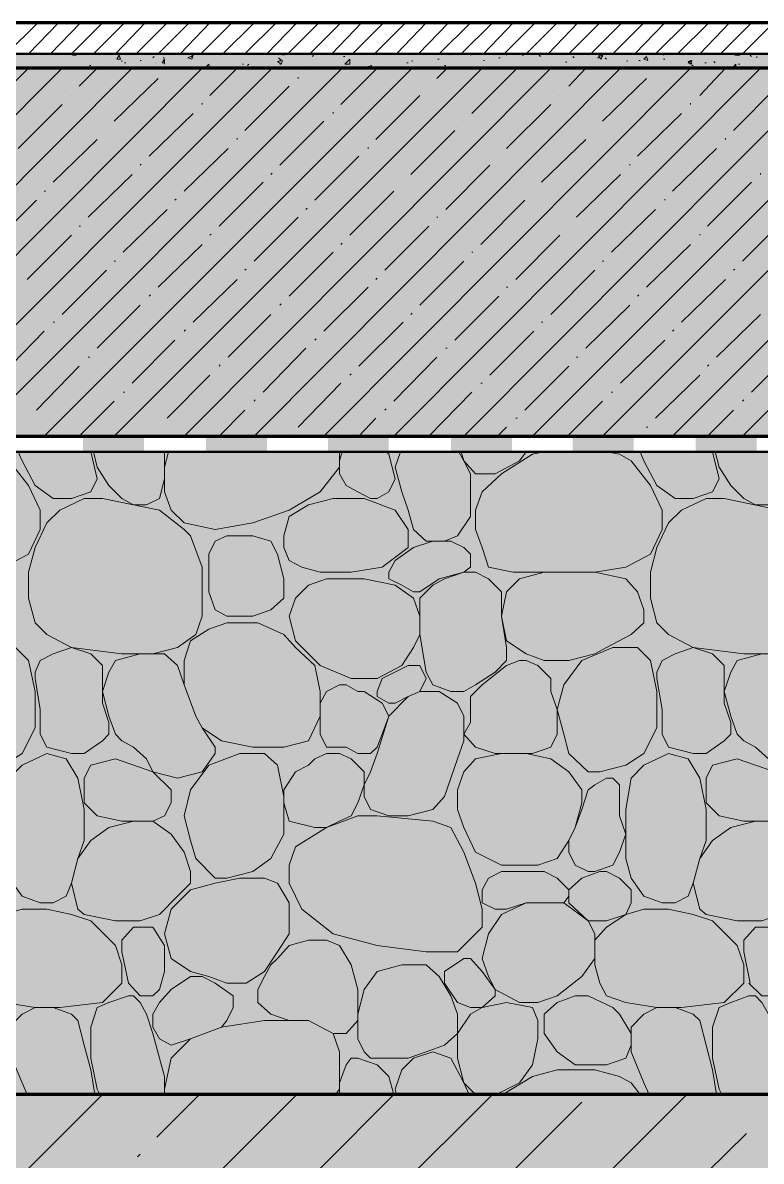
# Model space of a CAD drawing. Header units: millimetres. Extents: x -84737 to 172119, y -43083 to 59399.
# Drawn here: x -70624 to -68211, y -40088 to -36370 of the extents above; entities that cross this region are included whole.
import ezdxf

# ---------------------------------------------------------------- set-up
doc = ezdxf.new("R2010")
doc.units = ezdxf.units.MM
doc.layers.add('PDF _Геометрия', color=7, linetype='Continuous')
doc.layers.add('PDF _Сплошная заливка', color=7, linetype='Continuous', true_color=0xffffff)

msp = doc.modelspace()

# ---------------------------------------------------------------- hatches: boundary and pattern name
at = {"layer": 'PDF _Сплошная заливка', "transparency": 33554559}
for points in [[(-75527.4, -39370.7), (-75527.4, -36517.9), (-66634.7, -36517.9), (-66634.7, -36471.4), (-75578.1, -36471.4), (-75578.1, -39269.1), (-75705.1, -39269.1), (-75705.1, -39370.7)], [(-74325.3, -37720), (-66634.7, -37720), (-66634.7, -36517.9), (-75527.4, -36517.9), (-75527.4, -39870.1), (-74325.3, -39870.1)], [(-66634.7, -39870.1), (-66634.7, -38718.9), (-66770.2, -38651.1), (-66782.9, -38646.9), (-66486.6, -38498.8), (-66482.4, -38494.5), (-66626.3, -38422.6), (-66634.7, -38422.6), (-66634.7, -37770.8), (-74177.2, -37770.8), (-74177.2, -39870.1)], [(-72433.3, -41178), (-66634.7, -41178), (-66634.7, -39870.1), (-78350.5, -39870.1), (-78350.5, -39920.9), (-78342, -39920.9), (-78198.1, -39992.9), (-78485.9, -40136.8), (-78498.6, -40141), (-78354.7, -40212.9), (-78350.5, -40217.2), (-78350.5, -41178), (-72729.6, -41178), (-72729.6, -41186.4), (-72725.4, -41186.4), (-72725.4, -41194.9), (-72721.2, -41194.9), (-72721.2, -41203.4), (-72716.9, -41203.4), (-72716.9, -41211.8), (-72712.7, -41211.8), (-72712.7, -41220.3), (-72708.5, -41220.3), (-72708.5, -41228.8), (-72704.2, -41228.8), (-72704.2, -41237.2), (-72700, -41237.2), (-72700, -41245.7), (-72695.8, -41245.7), (-72695.8, -41254.2), (-72691.5, -41254.2), (-72691.5, -41262.6), (-72687.3, -41262.6), (-72687.3, -41271.1), (-72683.1, -41271.1), (-72683.1, -41279.6), (-72678.8, -41279.6), (-72678.8, -41288), (-72674.6, -41288), (-72674.6, -41296.5), (-72670.4, -41296.5), (-72670.4, -41305), (-72666.1, -41305), (-72666.1, -41313.4), (-72661.9, -41313.4), (-72661.9, -41321.9), (-72657.7, -41321.9), (-72653.4, -41326.1), (-72653.4, -41317.7), (-72509.5, -41029.8), (-72505.3, -41029.8), (-72501.1, -41034.1), (-72501.1, -41042.5), (-72496.8, -41042.5), (-72496.8, -41051), (-72492.6, -41051), (-72492.6, -41059.5), (-72488.4, -41059.5), (-72488.4, -41067.9), (-72484.1, -41067.9), (-72484.1, -41076.4), (-72479.9, -41076.4), (-72479.9, -41084.9), (-72475.7, -41084.9), (-72475.7, -41093.3), (-72471.4, -41093.3), (-72471.4, -41101.8), (-72467.2, -41101.8), (-72467.2, -41110.3), (-72463, -41110.3), (-72463, -41118.7), (-72458.7, -41118.7), (-72458.7, -41127.2), (-72454.5, -41127.2), (-72454.5, -41135.6), (-72450.3, -41135.6), (-72450.3, -41144.1), (-72446, -41144.1), (-72446, -41152.6), (-72441.8, -41152.6), (-72441.8, -41161), (-72437.6, -41161), (-72437.6, -41169.5), (-72433.3, -41169.5)]]:
    msp.add_hatch(color=256, dxfattribs=at).paths.add_polyline_path(points)

# ---------------------------------------------------------------- linework, layer by layer
at = {"layer": 'PDF _Геометрия', "lineweight": 70}
for points in [[(-66634.7, -36369.8), (-75675.5, -36369.8), (-75675.5, -36471.4), (-75675.5, -39269.1)], [(-66634.7, -36517.9), (-75527.4, -36517.9), (-75527.4, -39870.1), (-74325.3, -39870.1), (-74325.3, -37720), (-66634.7, -37720)], [(-66634.7, -39870.1), (-78350.5, -39870.1)]]:
    msp.add_lwpolyline(points, dxfattribs=at)
at = {"layer": 'PDF _Геометрия', "lineweight": 9}
for points in [[(-70676.8, -36471.4), (-70575.2, -36369.8)], [(-70604.9, -36471.4), (-70507.5, -36369.8)], [(-70532.9, -36471.4), (-70435.6, -36369.8)], [(-70465.2, -36471.4), (-70363.6, -36369.8)], [(-70393.2, -36471.4), (-70291.7, -36369.8)], [(-70321.3, -36471.4), (-70223.9, -36369.8)], [(-70253.6, -36471.4), (-70152, -36369.8)], [(-70181.6, -36471.4), (-70080, -36369.8)], [(-70109.7, -36471.4), (-70012.3, -36369.8)], [(-70041.9, -36471.4), (-69940.4, -36369.8)], [(-69970, -36471.4), (-69868.4, -36369.8)], [(-69898, -36471.4), (-69796.5, -36369.8)], [(-69826.1, -36471.4), (-69728.7, -36369.8)], [(-69758.4, -36471.4), (-69656.8, -36369.8)], [(-69686.4, -36471.4), (-69584.8, -36369.8)], [(-69614.5, -36471.4), (-69517.1, -36369.8)], [(-69546.7, -36471.4), (-69445.2, -36369.8)], [(-69474.8, -36471.4), (-69373.2, -36369.8)], [(-69402.8, -36471.4), (-69305.5, -36369.8)], [(-69330.9, -36471.4), (-69233.5, -36369.8)], [(-69263.2, -36471.4), (-69161.6, -36369.8)], [(-69191.2, -36471.4), (-69089.6, -36369.8)], [(-69119.2, -36471.4), (-69021.9, -36369.8)], [(-69051.5, -36471.4), (-68949.9, -36369.8)], [(-68979.6, -36471.4), (-68878, -36369.8)], [(-68907.6, -36471.4), (-68810.3, -36369.8)], [(-68839.9, -36471.4), (-68738.3, -36369.8)], [(-68767.9, -36471.4), (-68666.4, -36369.8)], [(-68696, -36471.4), (-68594.4, -36369.8)], [(-68624, -36471.4), (-68526.7, -36369.8)], [(-68556.3, -36471.4), (-68454.7, -36369.8)], [(-68484.4, -36471.4), (-68382.8, -36369.8)], [(-68412.4, -36471.4), (-68315.1, -36369.8)], [(-68344.7, -36471.4), (-68243.1, -36369.8)], [(-68272.7, -36471.4), (-68171.1, -36369.8)], [(-75675.5, -39269.1), (-75578.1, -39269.1), (-75578.1, -36471.4), (-75675.5, -36471.4), (-66634.7, -36471.4)], [(-70621.8, -36471.4), (-70617.6, -36471.4)], [(-70609.1, -36471.4), (-70609.1, -36471.4)], [(-70452.5, -36471.4), (-70448.3, -36475.6), (-70461, -36475.6), (-70456.7, -36471.4)], [(-70367.9, -36471.4), (-70363.6, -36471.4)], [(-70363.6, -36471.4), (-70363.6, -36471.4)], [(-69788, -36471.4), (-69788, -36471.4)], [(-69788, -36471.4), (-69771.1, -36475.6), (-69771.1, -36471.4)], [(-69677.9, -36479.8), (-69673.7, -36475.6)], [(-69525.6, -36471.4), (-69521.3, -36471.4)], [(-69233.5, -36475.6), (-69233.5, -36475.6)], [(-69161.6, -36475.6), (-69157.3, -36471.4)], [(-69043.1, -36471.4), (-69043.1, -36475.6)], [(-69030.4, -36471.4), (-69026.1, -36471.4)], [(-69026.1, -36471.4), (-69026.1, -36471.4)], [(-68992.3, -36475.6), (-68988, -36475.6)], [(-68937.2, -36475.6), (-68933, -36479.8)], [(-68729.8, -36471.4), (-68729.8, -36479.8), (-68742.5, -36475.6), (-68734.1, -36471.4)], [(-68645.2, -36471.4), (-68641, -36471.4)], [(-68530.9, -36471.4), (-68530.9, -36475.6)], [(-68403.9, -36471.4), (-68399.7, -36471.4)], [(-68281.2, -36471.4), (-68281.2, -36475.6), (-68298.1, -36475.6), (-68293.9, -36471.4)], [(-68247.3, -36475.6), (-68243.1, -36479.8)], [(-70604.9, -36513.7), (-70600.6, -36513.7)], [(-70405.9, -36509.5), (-70401.7, -36509.5)], [(-70300.1, -36496.8), (-70300.1, -36492.5)], [(-70291.7, -36501), (-70287.4, -36501)], [(-70240.9, -36492.5), (-70236.6, -36492.5)], [(-70198.5, -36484.1), (-70194.3, -36479.8)], [(-70190.1, -36501), (-70190.1, -36501)], [(-70160.5, -36501), (-70168.9, -36501), (-70160.5, -36488.3), (-70160.5, -36505.2)], [(-70164.7, -36484.1), (-70160.5, -36484.1)], [(-70071.6, -36479.8), (-70071.6, -36484.1)], [(-69906.5, -36505.2), (-69902.3, -36505.2)], [(-69889.6, -36509.5), (-69885.3, -36505.2)], [(-69834.5, -36513.7), (-69830.3, -36513.7)], [(-69788, -36484.1), (-69783.8, -36488.3)], [(-69783.8, -36492.5), (-69779.5, -36488.3)], [(-69783.8, -36505.2), (-69779.5, -36505.2)], [(-69703.3, -36496.8), (-69703.3, -36496.8)], [(-69576.4, -36479.8), (-69572.1, -36479.8)], [(-69491.7, -36517.9), (-69500.2, -36513.7), (-69483.2, -36509.5), (-69487.5, -36517.9)], [(-69369, -36501), (-69364.7, -36501)], [(-69352, -36492.5), (-69352, -36496.8)], [(-69267.4, -36488.3), (-69263.2, -36488.3)], [(-69246.2, -36509.5), (-69242, -36509.5)], [(-69119.2, -36492.5), (-69115, -36492.5)], [(-69068.5, -36484.1), (-69064.2, -36484.1)], [(-68954.2, -36513.7), (-68954.2, -36513.7)], [(-68848.4, -36501), (-68848.4, -36496.8)], [(-68827.2, -36479.8), (-68823, -36484.1)], [(-68767.9, -36513.7), (-68767.9, -36517.9)], [(-68746.8, -36484.1), (-68742.5, -36484.1)], [(-68721.4, -36484.1), (-68717.1, -36488.3)], [(-68657.9, -36505.2), (-68657.9, -36505.2)], [(-68649.4, -36492.5), (-68649.4, -36496.8)], [(-68611.3, -36492.5), (-68607.1, -36492.5)], [(-68607.1, -36496.8), (-68607.1, -36496.8)], [(-68530.9, -36488.3), (-68526.7, -36488.3)], [(-68501.3, -36496.8), (-68501.3, -36496.8)], [(-68437.8, -36509.5), (-68433.6, -36509.5)], [(-68395.5, -36501), (-68391.2, -36501)], [(-68365.8, -36496.8), (-68361.6, -36501)], [(-68332, -36496.8), (-68332, -36496.8)], [(-68285.4, -36505.2), (-68281.2, -36505.2)], [(-68226.2, -36484.1), (-68226.2, -36479.8)], [(-71692.6, -37720), (-70494.8, -36517.9), (-70490.6, -36517.9)], [(-71464.1, -37720), (-70266.3, -36517.9)], [(-71235.5, -37720), (-70037.7, -36517.9)], [(-71011.2, -37720), (-69809.2, -36517.9)], [(-70782.6, -37720), (-69580.6, -36517.9)], [(-70753, -36666.1), (-70609.1, -36522.1)], [(-70554.1, -37720), (-69352, -36517.9)], [(-70439.8, -36577.2), (-70380.5, -36517.9)], [(-70418.6, -36517.9), (-70418.6, -36517.9)], [(-70325.5, -37720), (-69123.5, -36517.9)], [(-70152, -36522.1), (-70152, -36517.9)], [(-70097, -37720), (-68899.1, -36517.9)], [(-70012.3, -36606.8), (-69923.4, -36517.9)], [(-69991.2, -36517.9), (-69986.9, -36517.9)], [(-69872.6, -36517.9), (-69868.4, -36517.9)], [(-69868.4, -36517.9), (-69868.4, -36517.9)], [(-69868.4, -37720), (-68670.6, -36517.9)], [(-69724.5, -36551.8), (-69724.5, -36547.5)], [(-69699.1, -36522.1), (-69694.9, -36517.9)], [(-69639.8, -37720), (-68442, -36517.9)], [(-69584.8, -36636.4), (-69466.3, -36517.9)], [(-69411.3, -37720), (-68213.5, -36517.9)], [(-69322.4, -36517.9), (-69318.2, -36517.9)], [(-69271.6, -36551.8), (-69237.8, -36517.9)], [(-69182.7, -37720), (-67984.9, -36517.9)], [(-69157.3, -36666.1), (-69013.4, -36522.1)], [(-68958.4, -37720), (-67756.4, -36517.9)], [(-68839.9, -36577.2), (-68784.9, -36517.9)], [(-68729.8, -37720), (-67527.8, -36517.9)], [(-68556.3, -36522.1), (-68556.3, -36517.9)], [(-68501.3, -37720), (-67299.2, -36517.9)], [(-68484.4, -36517.9), (-68480.1, -36517.9)], [(-68412.4, -36606.8), (-68327.8, -36517.9)], [(-68272.7, -37720), (-67070.7, -36517.9)], [(-70325.5, -36691.5), (-70181.6, -36551.8)], [(-69898, -36721.1), (-69754.1, -36577.2)], [(-69297, -36577.2), (-69297, -36577.2)], [(-68729.8, -36691.5), (-68585.9, -36551.8)], [(-68302.4, -36721.1), (-68158.4, -36577.2)], [(-70465.2, -36606.8), (-70465.2, -36606.8)], [(-69470.5, -36750.7), (-69326.6, -36606.8)], [(-68869.5, -36606.8), (-68869.5, -36606.8)], [(-70638.7, -36780.3), (-70494.8, -36636.4)], [(-70037.7, -36636.4), (-70037.7, -36632.2)], [(-69610.2, -36666.1), (-69610.2, -36661.8)], [(-69043.1, -36780.3), (-68899.1, -36636.4)], [(-68442, -36636.4), (-68442, -36632.2)], [(-70211.2, -36805.7), (-70067.3, -36666.1)], [(-69783.8, -36835.4), (-69639.8, -36691.5)], [(-69182.7, -36691.5), (-69182.7, -36691.5)], [(-68615.6, -36805.7), (-68471.7, -36666.1)], [(-70350.9, -36721.1), (-70350.9, -36721.1)], [(-69356.3, -36865), (-69212.4, -36721.1)], [(-68755.2, -36721.1), (-68755.2, -36721.1)], [(-70524.5, -36890.4), (-70380.5, -36750.7)], [(-69923.4, -36750.7), (-69923.4, -36746.5)], [(-68928.8, -36890.4), (-68784.9, -36750.7)], [(-68327.8, -36750.7), (-68327.8, -36746.5)], [(-70097, -36920), (-69953.1, -36780.3)], [(-69669.5, -36949.6), (-69525.6, -36805.7)], [(-69495.9, -36780.3), (-69495.9, -36776.1)], [(-69068.5, -36805.7), (-69068.5, -36805.7)], [(-68501.3, -36920), (-68357.4, -36780.3)], [(-70240.9, -36835.4), (-70236.6, -36831.1)], [(-69242, -36979.3), (-69098.1, -36835.4)], [(-68641, -36835.4), (-68641, -36831.1)], [(-70410.2, -37004.7), (-70266.3, -36865)], [(-69813.4, -36865), (-69809.2, -36860.8)], [(-68814.5, -37004.7), (-68670.6, -36865)], [(-68213.5, -36865), (-68213.5, -36860.8)], [(-70554.1, -36920), (-70549.9, -36920)], [(-69982.7, -37034.3), (-69838.8, -36890.4)], [(-69555.2, -37063.9), (-69411.3, -36920)], [(-69381.7, -36890.4), (-69381.7, -36890.4)], [(-68954.2, -36920), (-68954.2, -36920)], [(-68387, -37034.3), (-68243.1, -36890.4)], [(-70723.4, -37093.5), (-70579.5, -36949.6)], [(-70126.6, -36949.6), (-70122.4, -36945.4)], [(-69127.7, -37093.5), (-68983.8, -36949.6)], [(-68526.7, -36949.6), (-68526.7, -36945.4)], [(-70295.9, -37118.9), (-70152, -36979.3)], [(-69699.1, -36979.3), (-69694.9, -36975)], [(-68700.2, -37118.9), (-68556.3, -36979.3)], [(-70439.8, -37034.3), (-70435.6, -37034.3)], [(-69868.4, -37148.6), (-69724.5, -37004.7)], [(-69440.9, -37178.2), (-69297, -37034.3)], [(-69271.6, -37004.7), (-69267.4, -37004.7)], [(-68839.9, -37034.3), (-68839.9, -37034.3)], [(-68272.7, -37148.6), (-68128.8, -37004.7)], [(-70609.1, -37207.8), (-70465.2, -37063.9)], [(-70012.3, -37063.9), (-70008.1, -37059.7)], [(-69013.4, -37207.8), (-68869.5, -37063.9)], [(-68412.4, -37063.9), (-68412.4, -37059.7)], [(-70181.6, -37233.2), (-70037.7, -37093.5)], [(-69584.8, -37093.5), (-69580.6, -37089.3)], [(-68585.9, -37233.2), (-68442, -37093.5)], [(-69754.1, -37262.8), (-69610.2, -37118.9)], [(-69157.3, -37118.9), (-69153.1, -37118.9)], [(-70494.8, -37322.1), (-70350.9, -37178.2)], [(-70325.5, -37148.6), (-70321.3, -37148.6)], [(-69898, -37178.2), (-69893.8, -37174)], [(-69326.6, -37292.5), (-69182.7, -37148.6)], [(-68899.1, -37322.1), (-68755.2, -37178.2)], [(-68729.8, -37148.6), (-68725.6, -37148.6)], [(-68302.4, -37178.2), (-68298.1, -37174)], [(-70067.3, -37347.5), (-69923.4, -37207.8)], [(-69470.5, -37207.8), (-69466.3, -37203.6)], [(-68471.7, -37347.5), (-68327.8, -37207.8)], [(-69639.8, -37377.1), (-69495.9, -37233.2)], [(-69043.1, -37233.2), (-69038.8, -37233.2)], [(-70380.5, -37432.2), (-70240.9, -37292.5)], [(-70211.2, -37262.8), (-70207, -37258.6)], [(-69783.8, -37292.5), (-69779.5, -37288.2)], [(-69212.4, -37406.8), (-69068.5, -37262.8)], [(-68784.9, -37432.2), (-68641, -37292.5)], [(-68615.6, -37262.8), (-68611.3, -37258.6)], [(-69953.1, -37461.8), (-69813.4, -37322.1)], [(-69356.3, -37322.1), (-69352, -37317.9)], [(-68357.4, -37461.8), (-68213.5, -37322.1)], [(-70524.5, -37347.5), (-70520.2, -37347.5)], [(-69525.6, -37491.4), (-69381.7, -37347.5)], [(-68928.8, -37347.5), (-68924.5, -37347.5)], [(-70693.8, -37521), (-70554.1, -37377.1)], [(-70097, -37377.1), (-70092.7, -37372.9)], [(-69669.5, -37406.8), (-69665.2, -37402.5)], [(-69098.1, -37521), (-68954.2, -37377.1)], [(-68501.3, -37377.1), (-68497.1, -37372.9)], [(-70266.3, -37546.4), (-70126.6, -37406.8)], [(-69838.8, -37576.1), (-69699.1, -37432.2)], [(-69242, -37432.2), (-69237.8, -37432.2)], [(-68670.6, -37546.4), (-68526.7, -37406.8)], [(-68243.1, -37576.1), (-68099.2, -37432.2)], [(-70410.2, -37461.8), (-70405.9, -37461.8)], [(-69411.3, -37605.7), (-69271.6, -37461.8)], [(-68814.5, -37461.8), (-68810.3, -37461.8)], [(-70579.5, -37635.3), (-70439.8, -37491.4)], [(-69982.7, -37491.4), (-69978.5, -37487.2)], [(-69555.2, -37521), (-69551, -37516.8)], [(-68983.8, -37635.3), (-68839.9, -37491.4)], [(-68387, -37491.4), (-68382.8, -37487.2)], [(-70152, -37660.7), (-70012.3, -37521)], [(-69724.5, -37690.3), (-69584.8, -37546.4)], [(-69127.7, -37546.4), (-69123.5, -37546.4)], [(-68556.3, -37660.7), (-68412.4, -37521)], [(-70295.9, -37576.1), (-70291.7, -37576.1)], [(-69297, -37720), (-69157.3, -37576.1)], [(-68700.2, -37576.1), (-68696, -37576.1)], [(-70439.8, -37720), (-70325.5, -37605.7)], [(-69868.4, -37605.7), (-69864.2, -37601.5)], [(-68844.1, -37720), (-68729.8, -37605.7)], [(-68272.7, -37605.7), (-68268.5, -37601.5)], [(-70609.1, -37660.7), (-70609.1, -37660.7)], [(-69982.7, -37720), (-69898, -37635.3)], [(-69525.6, -37720), (-69470.5, -37660.7)], [(-69440.9, -37635.3), (-69436.7, -37631.1)], [(-69013.4, -37660.7), (-69009.2, -37660.7)], [(-68387, -37720), (-68302.4, -37635.3)], [(-70181.6, -37690.3), (-70181.6, -37690.3)], [(-69072.7, -37720), (-69043.1, -37690.3)], [(-68585.9, -37690.3), (-68581.7, -37690.3)], [(-66634.7, -37720), (-74325.3, -37720)], [(-70211.2, -37720), (-70211.2, -37720)], [(-69754.1, -37720), (-69749.9, -37715.7)], [(-68615.6, -37720), (-68615.6, -37720)], [(-74325.3, -37770.8), (-66634.7, -37770.8)], [(-70748.8, -37770.8), (-70706.5, -37779.2), (-70668.4, -37800.4), (-70604.9, -37880.8), (-70566.8, -37961.2), (-70566.8, -38024.7), (-70604.9, -38105.1), (-70685.3, -38147.5), (-70786.9, -38164.4), (-70909.6, -38164.4), (-71053.5, -38164.4), (-71133.9, -38147.5), (-71155.1, -38084), (-71176.3, -38024.7), (-71176.3, -37961.2), (-71155.1, -37902), (-71091.6, -37842.7), (-70990, -37779.2), (-70951.9, -37770.8)], [(-70401.7, -37770.8), (-70380.5, -37859.6), (-70401.7, -37902), (-70465.2, -37923.1), (-70524.5, -37923.1), (-70583.7, -37880.8), (-70626, -37800.4), (-70638.7, -37770.8)], [(-70160.5, -37770.8), (-70160.5, -37779.2), (-70160.5, -37859.6), (-70177.4, -37923.1), (-70219.7, -37944.3), (-70262, -37944.3), (-70300.1, -37923.1), (-70342.5, -37880.8), (-70380.5, -37821.5), (-70393.2, -37770.8)], [(-69589.1, -37770.8), (-69589.1, -37821.5), (-69652.5, -37902), (-69754.1, -37961.2), (-69872.6, -38003.5), (-69995.4, -38024.7), (-70097, -38003.5), (-70139.3, -37961.2), (-70160.5, -37902), (-70160.5, -37821.5), (-70147.8, -37770.8)], [(-69580.6, -37770.8), (-69589.1, -37800.4), (-69589.1, -37842.7), (-69567.9, -37880.8), (-69529.8, -37902), (-69487.5, -37923.1), (-69466.3, -37923.1), (-69428.2, -37902), (-69407.1, -37859.6), (-69428.2, -37779.2), (-69436.7, -37770.8)], [(-69199.7, -37770.8), (-69182.7, -37800.4), (-69161.6, -37842.7), (-69161.6, -37902), (-69161.6, -37982.4), (-69203.9, -38045.9), (-69246.2, -38062.8), (-69305.5, -38062.8), (-69347.8, -38024.7), (-69364.7, -37961.2), (-69385.9, -37902), (-69407.1, -37821.5), (-69390.1, -37770.8)], [(-68979.6, -37770.8), (-69000.7, -37800.4), (-69081.1, -37842.7), (-69144.6, -37842.7), (-69182.7, -37800.4), (-69191.2, -37770.8)], [(-68717.1, -37770.8), (-68674.8, -37779.2), (-68636.7, -37800.4), (-68573.2, -37880.8), (-68535.1, -37961.2), (-68535.1, -38024.7), (-68573.2, -38105.1), (-68653.7, -38147.5), (-68755.2, -38164.4), (-68878, -38164.4), (-69021.9, -38164.4), (-69102.3, -38147.5), (-69123.5, -38084), (-69144.6, -38024.7), (-69144.6, -37961.2), (-69123.5, -37902), (-69060, -37842.7), (-68958.4, -37779.2), (-68920.3, -37770.8)], [(-68370.1, -37770.8), (-68348.9, -37859.6), (-68370.1, -37902), (-68433.6, -37923.1), (-68492.8, -37923.1), (-68552.1, -37880.8), (-68594.4, -37800.4), (-68607.1, -37770.8)], [(-68133.1, -37770.8), (-68128.8, -37779.2), (-68128.8, -37859.6), (-68150, -37923.1), (-68188.1, -37944.3), (-68230.4, -37944.3), (-68268.5, -37923.1), (-68310.8, -37880.8), (-68348.9, -37821.5), (-68361.6, -37770.8)], [(-68755.2, -38164.4), (-68653.7, -38185.5), (-68615.6, -38227.9), (-68594.4, -38287.1), (-68594.4, -38329.5), (-68636.7, -38367.5), (-68717.1, -38409.9), (-68755.2, -38431), (-68839.9, -38452.2), (-68920.3, -38452.2), (-68979.6, -38431), (-69043.1, -38388.7), (-69060, -38308.3), (-69043.1, -38227.9), (-69000.7, -38185.5), (-68920.3, -38164.4), (-68797.6, -38164.4)], [(-69326.6, -38367.5), (-69326.6, -38308.3)], [(-70097, -38532.6), (-70118.1, -38469.1), (-70160.5, -38431), (-70240.9, -38431), (-70321.3, -38452.2), (-70342.5, -38490.3), (-70363.6, -38553.8), (-70342.5, -38634.2), (-70321.3, -38693.5), (-70300.1, -38714.6), (-70262, -38735.8), (-70219.7, -38773.9), (-70198.5, -38816.2), (-70118.1, -38837.4), (-70037.7, -38816.2), (-69995.4, -38756.9), (-69995.4, -38735.8), (-70037.7, -38672.3)], [(-68065.3, -38532.6), (-68086.5, -38469.1), (-68128.8, -38431), (-68209.2, -38431), (-68289.7, -38452.2), (-68310.8, -38490.3), (-68332, -38553.8), (-68310.8, -38634.2), (-68289.7, -38693.5), (-68268.5, -38714.6), (-68230.4, -38735.8), (-68188.1, -38773.9), (-68166.9, -38816.2), (-68086.5, -38837.4), (-68006.1, -38816.2), (-67963.8, -38756.9), (-67963.8, -38735.8), (-68006.1, -38672.3)], [(-69792.2, -38735.8), (-69872.6, -38735.8)], [(-70465.2, -39180.2), (-70482.1, -39222.5), (-70524.5, -39243.7), (-70566.8, -39243.7), (-70626, -39222.5), (-70668.4, -39163.3), (-70685.3, -39099.8), (-70685.3, -39040.5), (-70685.3, -38938.9), (-70668.4, -38837.4), (-70626, -38795), (-70545.6, -38756.9), (-70482.1, -38773.9), (-70444, -38837.4), (-70422.9, -38938.9), (-70422.9, -39040.5), (-70444, -39099.8)], [(-68818.7, -38998.2), (-68839.9, -39040.5), (-68878, -39099.8), (-68941.5, -39120.9), (-69060, -39120.9), (-69144.6, -39078.6), (-69182.7, -38998.2), (-69203.9, -38938.9), (-69203.9, -38875.5), (-69182.7, -38816.2), (-69144.6, -38773.9), (-69060, -38756.9), (-68979.6, -38756.9), (-68899.1, -38773.9), (-68839.9, -38816.2), (-68797.6, -38875.5), (-68797.6, -38917.8), (-68818.7, -38998.2), (-68797.6, -38938.9), (-68776.4, -38875.5), (-68755.2, -38858.5), (-68717.1, -38837.4), (-68696, -38837.4), (-68674.8, -38858.5), (-68674.8, -38960.1), (-68653.7, -39019.4), (-68674.8, -39078.6), (-68696, -39120.9), (-68755.2, -39142.1), (-68776.4, -39142.1), (-68818.7, -39120.9), (-68839.9, -39078.6), (-68839.9, -39040.5)], [(-68433.6, -39180.2), (-68450.5, -39222.5), (-68492.8, -39243.7), (-68535.1, -39243.7), (-68594.4, -39222.5), (-68636.7, -39163.3), (-68653.7, -39099.8), (-68653.7, -39040.5), (-68653.7, -38938.9), (-68636.7, -38837.4), (-68594.4, -38795), (-68514, -38756.9), (-68450.5, -38773.9), (-68412.4, -38837.4), (-68391.2, -38938.9), (-68391.2, -39040.5), (-68412.4, -39099.8)], [(-70422.9, -39281.8), (-70444, -39264.9), (-70465.2, -39180.2), (-70444, -39099.8), (-70401.7, -39040.5), (-70342.5, -38998.2), (-70262, -38977), (-70198.5, -38977), (-70139.3, -39019.4), (-70097, -39078.6), (-70075.8, -39142.1), (-70075.8, -39180.2), (-70118.1, -39222.5), (-70177.4, -39281.8), (-70240.9, -39302.9), (-70321.3, -39302.9), (-70422.9, -39281.8), (-70321.3, -39302.9)], [(-68391.2, -39281.8), (-68412.4, -39264.9), (-68433.6, -39180.2), (-68412.4, -39099.8), (-68370.1, -39040.5), (-68310.8, -38998.2), (-68230.4, -38977), (-68166.9, -38977), (-68107.7, -39019.4), (-68065.3, -39078.6), (-68048.4, -39142.1), (-68048.4, -39180.2), (-68086.5, -39222.5), (-68150, -39281.8), (-68209.2, -39302.9), (-68289.7, -39302.9), (-68391.2, -39281.8), (-68289.7, -39302.9)], [(-68839.9, -39201.4), (-68878, -39163.3), (-68920.3, -39142.1), (-69000.7, -39142.1), (-69060, -39142.1), (-69102.3, -39163.3), (-69123.5, -39201.4), (-69123.5, -39243.7), (-69081.1, -39264.9), (-69043.1, -39264.9), (-68979.6, -39243.7), (-68856.8, -39243.7), (-68839.9, -39222.5)], [(-68251.6, -39506.1), (-68209.2, -39548.4), (-68166.9, -39548.4), (-68150, -39527.3), (-68128.8, -39468), (-68128.8, -39383.4), (-68166.9, -39324.1), (-68230.4, -39324.1), (-68268.5, -39366.4), (-68268.5, -39404.5), (-68247.3, -39506.1)], [(-69529.8, -39650), (-69529.8, -39586.5), (-69529.8, -39527.3), (-69551, -39446.9), (-69589.1, -39383.4), (-69631.4, -39366.4), (-69690.6, -39366.4), (-69754.1, -39383.4), (-69792.2, -39425.7), (-69813.4, -39446.9), (-69834.5, -39484.9), (-69855.7, -39527.3), (-69855.7, -39569.6), (-69813.4, -39607.7), (-69754.1, -39628.9)], [(-69144.6, -39870.1), (-69182.7, -39832), (-69203.9, -39751.6), (-69203.9, -39671.2), (-69246.2, -39709.3), (-69305.5, -39730.4), (-69364.7, -39751.6), (-69407.1, -39751.6), (-69487.5, -39751.6), (-69508.6, -39730.4), (-69529.8, -39688.1), (-69529.8, -39607.7), (-69508.6, -39527.3), (-69466.3, -39468), (-69385.9, -39446.9), (-69305.5, -39446.9), (-69263.2, -39484.9), (-69225.1, -39548.4), (-69203.9, -39607.7), (-69203.9, -39671.2), (-69161.6, -39607.7), (-69123.5, -39586.5), (-69161.6, -39586.5), (-69203.9, -39569.6), (-69246.2, -39506.1), (-69246.2, -39468), (-69182.7, -39425.7), (-69161.6, -39425.7), (-69123.5, -39468), (-69081.1, -39527.3), (-69081.1, -39548.4), (-69123.5, -39586.5), (-69043.1, -39569.6), (-68958.4, -39586.5), (-68941.5, -39628.9), (-68941.5, -39688.1), (-68958.4, -39772.8), (-69000.7, -39832), (-69076.9, -39870.1)], [(-69610.2, -39671.2), (-69690.6, -39628.9), (-69834.5, -39628.9), (-69974.2, -39650), (-69957.3, -39628.9), (-69936.1, -39586.5), (-69936.1, -39548.4), (-69995.4, -39506.1), (-70037.7, -39484.9), (-70075.8, -39484.9), (-70139.3, -39527.3), (-70177.4, -39569.6), (-70198.5, -39607.7), (-70198.5, -39650), (-70177.4, -39688.1), (-70139.3, -39709.3), (-70075.8, -39688.1), (-69974.2, -39650)], [(-70401.7, -39671.2), (-70401.7, -39751.6), (-70401.7, -39650), (-70380.5, -39586.5), (-70342.5, -39569.6), (-70279, -39548.4), (-70262, -39548.4), (-70240.9, -39569.6), (-70219.7, -39607.7), (-70198.5, -39671.2), (-70177.4, -39751.6), (-70160.5, -39810.9), (-70160.5, -39870.1), (-70160.5, -39853.2), (-70139.3, -39751.6), (-70075.8, -39688.1)], [(-68370.1, -39671.2), (-68370.1, -39751.6), (-68370.1, -39650), (-68348.9, -39586.5), (-68310.8, -39569.6), (-68251.6, -39548.4), (-68230.4, -39548.4), (-68209.2, -39569.6), (-68188.1, -39607.7), (-68166.9, -39671.2), (-68150, -39751.6), (-68128.8, -39810.9), (-68128.8, -39870.1), (-68128.8, -39853.2), (-68107.7, -39751.6), (-68048.4, -39688.1)], [(-70609.1, -39870.1), (-70626, -39832), (-70668.4, -39730.4), (-70668.4, -39650), (-70626, -39607.7), (-70583.7, -39586.5), (-70524.5, -39586.5), (-70465.2, -39607.7), (-70444, -39628.9), (-70422.9, -39709.3), (-70401.7, -39789.7), (-70389, -39870.1)], [(-68577.5, -39870.1), (-68594.4, -39832), (-68636.7, -39730.4), (-68636.7, -39650), (-68594.4, -39607.7), (-68552.1, -39586.5), (-68492.8, -39586.5), (-68433.6, -39607.7), (-68412.4, -39628.9), (-68391.2, -39709.3), (-68370.1, -39789.7), (-68357.4, -39870.1)], [(-69601.8, -39870.1), (-69589.1, -39853.2), (-69589.1, -39730.4), (-69610.2, -39671.2), (-69567.9, -39671.2), (-69529.8, -39628.9)], [(-65826.3, -39870.1), (-64620, -39870.1), (-74528.5, -39870.1), (-74325.3, -39666.9)], [(-69402.8, -39870.1), (-69407.1, -39853.2), (-69385.9, -39789.7), (-69347.8, -39751.6), (-69284.3, -39730.4), (-69225.1, -39751.6), (-69182.7, -39832), (-69165.8, -39870.1)], [(-70372.1, -39870.1), (-70380.5, -39853.2), (-70401.7, -39751.6)], [(-69652.5, -40111.4), (-69411.3, -39870.1), (-69428.2, -39810.9), (-69466.3, -39772.8), (-69529.8, -39751.6), (-69551, -39751.6), (-69567.9, -39772.8), (-69589.1, -39832), (-69589.1, -39870.1)], [(-68340.5, -39870.1), (-68348.9, -39853.2), (-68370.1, -39751.6)], [(-69055.8, -39870.1), (-68958.4, -39810.9), (-68878, -39789.7), (-68755.2, -39789.7), (-68674.8, -39810.9), (-68636.7, -39832), (-68607.1, -39870.1)], [(-71671.5, -41178), (-70363.6, -39870.1)], [(-71036.6, -41178), (-69728.7, -39870.1)], [(-70401.7, -41178), (-69089.6, -39870.1)], [(-70185.9, -40009.8), (-70046.2, -39870.1)], [(-69762.6, -41178), (-68454.7, -39870.1)], [(-69115, -40212.9), (-68797.6, -39895.5)], [(-68581.7, -40314.5), (-68260, -39997.1)], [(-70249.3, -40073.3), (-70240.9, -40064.8)]]:
    msp.add_lwpolyline(points, dxfattribs=at)
at = {"layer": 'PDF _Геометрия', "lineweight": 50}
for points in [[(-66634.7, -36471.4), (-75578.1, -36471.4), (-75578.1, -39269.1), (-75705.1, -39269.1), (-75705.1, -39370.7), (-78350.5, -39417.2)], [(-75527.4, -36517.9), (-66634.7, -36517.9)], [(-66634.7, -37770.8), (-74177.2, -37770.8), (-74177.2, -39870.1), (-66634.7, -39870.1)]]:
    msp.add_lwpolyline(points, dxfattribs=at)
at = {"layer": 'PDF _Геометрия', "lineweight": 9}
for points in [[(-70308.6, -36475.6), (-70304.4, -36488.3), (-70317.1, -36488.3)], [(-70067.3, -36475.6), (-70071.6, -36488.3), (-70084.3, -36484.1)], [(-68729.8, -36475.6), (-68734.1, -36488.3), (-68742.5, -36479.8)], [(-70016.5, -36505.2), (-70012.3, -36517.9), (-70025, -36513.7)], [(-69775.3, -36492.5), (-69779.5, -36505.2), (-69792.2, -36496.8)], [(-69555.2, -36505.2), (-69572.1, -36505.2), (-69555.2, -36488.3)], [(-69470.5, -36517.9), (-69470.5, -36513.7)], [(-68585.9, -36479.8), (-68581.7, -36492.5), (-68594.4, -36488.3)], [(-68442, -36492.5), (-68437.8, -36505.2), (-68450.5, -36501)], [(-68437.8, -36492.5), (-68442, -36505.2), (-68450.5, -36496.8)], [(-68293.9, -36505.2), (-68293.9, -36517.9), (-68302.4, -36513.7)], [(-70300.1, -38431), (-70465.2, -38409.9), (-70545.6, -38367.5), (-70583.7, -38329.5), (-70604.9, -38249), (-70604.9, -38164.4), (-70583.7, -38084), (-70545.6, -38003.5), (-70503.3, -37961.2), (-70422.9, -37923.1), (-70363.6, -37923.1), (-70177.4, -37961.2), (-70097, -38024.7), (-70075.8, -38045.9), (-70037.7, -38147.5), (-70037.7, -38227.9), (-70037.7, -38308.3), (-70058.9, -38367.5), (-70118.1, -38409.9), (-70198.5, -38431)], [(-69771.1, -38084), (-69754.1, -38126.3), (-69711.8, -38147.5), (-69652.5, -38164.4), (-69551, -38164.4), (-69449.4, -38147.5), (-69364.7, -38084), (-69364.7, -38024.7), (-69407.1, -37961.2), (-69508.6, -37923.1), (-69610.2, -37923.1), (-69690.6, -37944.3), (-69754.1, -37982.4), (-69771.1, -38045.9)], [(-68268.5, -38431), (-68433.6, -38409.9), (-68514, -38367.5), (-68552.1, -38329.5), (-68573.2, -38249), (-68573.2, -38164.4), (-68552.1, -38084), (-68514, -38003.5), (-68471.7, -37961.2), (-68391.2, -37923.1), (-68332, -37923.1), (-68150, -37961.2), (-68065.3, -38024.7), (-68048.4, -38045.9), (-68006.1, -38147.5), (-68006.1, -38227.9), (-68006.1, -38308.3), (-68027.2, -38367.5), (-68086.5, -38409.9), (-68166.9, -38431)], [(-70016.5, -38227.9), (-69995.4, -38287.1), (-69957.3, -38308.3), (-69872.6, -38308.3), (-69813.4, -38287.1), (-69771.1, -38249), (-69771.1, -38185.5), (-69792.2, -38105.1), (-69813.4, -38062.8), (-69872.6, -38045.9), (-69957.3, -38045.9), (-69995.4, -38062.8), (-70016.5, -38105.1)], [(-69407.1, -38126.3), (-69428.2, -38164.4), (-69428.2, -38185.5), (-69385.9, -38206.7), (-69347.8, -38227.9), (-69326.6, -38227.9), (-69263.2, -38185.5), (-69182.7, -38164.4), (-69161.6, -38147.5), (-69161.6, -38105.1), (-69182.7, -38084), (-69225.1, -38062.8), (-69284.3, -38062.8), (-69347.8, -38084)], [(-69508.6, -38185.5), (-69567.9, -38185.5), (-69631.4, -38185.5), (-69690.6, -38206.7), (-69733, -38249), (-69754.1, -38308.3), (-69733, -38388.7), (-69690.6, -38431), (-69652.5, -38469.1), (-69551, -38511.5), (-69466.3, -38511.5), (-69385.9, -38469.1), (-69347.8, -38409.9), (-69326.6, -38367.5), (-69305.5, -38490.3), (-69284.3, -38532.6), (-69225.1, -38553.8), (-69182.7, -38553.8), (-69144.6, -38532.6), (-69081.1, -38490.3), (-69043.1, -38452.2), (-69043.1, -38431), (-69043.1, -38409.9), (-69060, -38308.3), (-69060, -38227.9), (-69102.3, -38185.5), (-69144.6, -38164.4), (-69182.7, -38164.4), (-69246.2, -38185.5), (-69284.3, -38206.7), (-69326.6, -38249), (-69326.6, -38308.3), (-69347.8, -38249), (-69407.1, -38206.7)], [(-70037.7, -38672.3), (-69974.2, -38714.6), (-69872.6, -38735.8), (-69771.1, -38735.8), (-69690.6, -38714.6), (-69652.5, -38634.2), (-69652.5, -38553.8), (-69669.5, -38469.1), (-69733, -38409.9), (-69771.1, -38367.5), (-69855.7, -38329.5), (-69957.3, -38329.5), (-70016.5, -38350.6), (-70075.8, -38388.7), (-70097, -38452.2), (-70097, -38532.6), (-70058.9, -38634.2)], [(-70871.5, -38756.9), (-70888.5, -38693.5), (-70909.6, -38613), (-70888.5, -38532.6), (-70829.2, -38452.2), (-70727.6, -38409.9), (-70647.2, -38409.9), (-70604.9, -38452.2), (-70583.7, -38553.8), (-70583.7, -38672.3), (-70626, -38756.9), (-70685.3, -38795), (-70769.9, -38816.2), (-70786.9, -38816.2), (-70808, -38816.2)], [(-70342.5, -38655.4), (-70342.5, -38693.5), (-70363.6, -38714.6), (-70422.9, -38756.9), (-70465.2, -38756.9), (-70545.6, -38735.8), (-70566.8, -38693.5), (-70566.8, -38613), (-70583.7, -38511.5), (-70583.7, -38490.3), (-70566.8, -38452.2), (-70524.5, -38431), (-70465.2, -38409.9), (-70401.7, -38431), (-70363.6, -38469.1), (-70363.6, -38511.5), (-70363.6, -38591.9)], [(-68839.9, -38756.9), (-68856.8, -38693.5), (-68878, -38613), (-68856.8, -38532.6), (-68797.6, -38452.2), (-68696, -38409.9), (-68615.6, -38409.9), (-68573.2, -38452.2), (-68552.1, -38553.8), (-68552.1, -38672.3), (-68594.4, -38756.9), (-68653.7, -38795), (-68738.3, -38816.2), (-68755.2, -38816.2), (-68776.4, -38816.2)], [(-68310.8, -38655.4), (-68310.8, -38693.5), (-68332, -38714.6), (-68391.2, -38756.9), (-68433.6, -38756.9), (-68514, -38735.8), (-68535.1, -38693.5), (-68535.1, -38613), (-68552.1, -38511.5), (-68552.1, -38490.3), (-68535.1, -38452.2), (-68492.8, -38431), (-68433.6, -38409.9), (-68370.1, -38431), (-68332, -38469.1), (-68332, -38511.5), (-68332, -38591.9)], [(-69326.6, -38553.8), (-69364.7, -38570.7), (-69407.1, -38591.9), (-69428.2, -38591.9), (-69466.3, -38570.7), (-69466.3, -38553.8), (-69449.4, -38511.5), (-69364.7, -38469.1), (-69326.6, -38469.1), (-69305.5, -38511.5)], [(-69043.1, -38469.1), (-69123.5, -38532.6), (-69161.6, -38570.7), (-69161.6, -38655.4), (-69182.7, -38693.5), (-69144.6, -38735.8), (-69081.1, -38756.9), (-69043.1, -38756.9), (-68958.4, -38756.9), (-68899.1, -38735.8), (-68878, -38693.5), (-68878, -38613), (-68899.1, -38553.8), (-68899.1, -38511.5), (-68941.5, -38469.1), (-68979.6, -38452.2), (-69000.7, -38452.2)], [(-69203.9, -38773.9), (-69182.7, -38714.6), (-69182.7, -38634.2), (-69203.9, -38591.9), (-69263.2, -38553.8), (-69326.6, -38553.8), (-69364.7, -38570.7), (-69428.2, -38634.2), (-69449.4, -38591.9), (-69508.6, -38553.8), (-69529.8, -38553.8), (-69567.9, -38532.6), (-69589.1, -38532.6), (-69631.4, -38553.8), (-69652.5, -38591.9), (-69652.5, -38634.2), (-69652.5, -38693.5), (-69631.4, -38735.8), (-69567.9, -38735.8), (-69529.8, -38756.9), (-69508.6, -38756.9), (-69487.5, -38756.9), (-69466.3, -38735.8), (-69449.4, -38693.5), (-69428.2, -38634.2), (-69466.3, -38756.9), (-69487.5, -38816.2), (-69508.6, -38858.5), (-69508.6, -38896.6), (-69487.5, -38938.9), (-69428.2, -38960.1), (-69364.7, -38960.1), (-69284.3, -38938.9), (-69246.2, -38896.6), (-69225.1, -38837.4)], [(-70198.5, -38816.2), (-70139.3, -38875.5), (-70139.3, -38917.8), (-70160.5, -38960.1), (-70198.5, -38977), (-70300.1, -38977), (-70380.5, -38960.1), (-70422.9, -38917.8), (-70422.9, -38837.4), (-70401.7, -38795), (-70321.3, -38773.9)], [(-70058.9, -39099.8), (-70075.8, -39040.5), (-70097, -38960.1), (-70075.8, -38875.5), (-70016.5, -38795), (-69915, -38756.9), (-69834.5, -38756.9), (-69792.2, -38795), (-69771.1, -38896.6), (-69771.1, -39019.4), (-69813.4, -39099.8), (-69872.6, -39142.1), (-69957.3, -39163.3), (-69974.2, -39163.3), (-69995.4, -39163.3)], [(-69589.1, -38977), (-69631.4, -38998.2), (-69669.5, -38998.2), (-69754.1, -38977), (-69771.1, -38917.8), (-69771.1, -38875.5), (-69733, -38816.2), (-69690.6, -38795), (-69669.5, -38773.9), (-69631.4, -38756.9), (-69589.1, -38756.9), (-69551, -38773.9), (-69508.6, -38816.2), (-69508.6, -38858.5), (-69529.8, -38917.8), (-69551, -38960.1)], [(-68166.9, -38816.2), (-68107.7, -38875.5), (-68107.7, -38917.8), (-68128.8, -38960.1), (-68166.9, -38977), (-68268.5, -38977), (-68348.9, -38960.1), (-68391.2, -38917.8), (-68391.2, -38837.4), (-68370.1, -38795), (-68289.7, -38773.9)], [(-69754.1, -39120.9), (-69754.1, -39180.2), (-69711.8, -39264.9), (-69610.2, -39345.3), (-69466.3, -39383.4), (-69305.5, -39404.5), (-69203.9, -39404.5), (-69123.5, -39324.1), (-69123.5, -39264.9), (-69144.6, -39180.2), (-69182.7, -39078.6), (-69225.1, -38998.2), (-69284.3, -38977), (-69466.3, -38960.1), (-69529.8, -38960.1), (-69631.4, -38998.2), (-69733, -39061.7)], [(-68717.1, -39142.1), (-68738.3, -39142.1), (-68797.6, -39163.3), (-68839.9, -39201.4), (-68839.9, -39243.7), (-68776.4, -39302.9), (-68717.1, -39302.9), (-68653.7, -39281.8), (-68636.7, -39243.7), (-68636.7, -39201.4), (-68674.8, -39163.3)], [(-70075.8, -39201.4), (-69995.4, -39180.2), (-69915, -39163.3), (-69834.5, -39163.3), (-69792.2, -39180.2), (-69754.1, -39243.7), (-69754.1, -39281.8), (-69754.1, -39345.3), (-69792.2, -39404.5), (-69834.5, -39468), (-69893.8, -39506.1), (-69957.3, -39506.1), (-70016.5, -39484.9), (-70075.8, -39468), (-70139.3, -39425.7), (-70160.5, -39345.3), (-70139.3, -39264.9)], [(-70748.8, -39548.4), (-70769.9, -39506.1), (-70786.9, -39446.9), (-70786.9, -39366.4), (-70748.8, -39324.1), (-70685.3, -39281.8), (-70626, -39264.9), (-70545.6, -39264.9), (-70465.2, -39281.8), (-70401.7, -39302.9), (-70321.3, -39383.4), (-70300.1, -39446.9), (-70300.1, -39506.1), (-70363.6, -39569.6), (-70503.3, -39586.5), (-70583.7, -39586.5), (-70685.3, -39569.6)], [(-69081.1, -39527.3), (-69102.3, -39484.9), (-69123.5, -39425.7), (-69102.3, -39345.3), (-69060, -39281.8), (-68979.6, -39243.7), (-68856.8, -39243.7), (-68776.4, -39302.9), (-68755.2, -39345.3), (-68755.2, -39425.7), (-68797.6, -39484.9), (-68878, -39548.4), (-68941.5, -39569.6), (-69000.7, -39569.6)], [(-68717.1, -39548.4), (-68738.3, -39506.1), (-68755.2, -39446.9), (-68755.2, -39366.4), (-68717.1, -39324.1), (-68653.7, -39281.8), (-68594.4, -39264.9), (-68514, -39264.9), (-68433.6, -39281.8), (-68370.1, -39302.9), (-68289.7, -39383.4), (-68268.5, -39446.9), (-68268.5, -39506.1), (-68332, -39569.6), (-68471.7, -39586.5), (-68552.1, -39586.5), (-68653.7, -39569.6)], [(-70262, -39324.1), (-70300.1, -39366.4), (-70300.1, -39404.5), (-70279, -39506.1), (-70240.9, -39548.4), (-70198.5, -39548.4), (-70177.4, -39527.3), (-70160.5, -39468), (-70160.5, -39383.4), (-70198.5, -39324.1)], [(-68776.4, -39548.4), (-68818.7, -39548.4), (-68878, -39569.6), (-68920.3, -39607.7), (-68920.3, -39671.2), (-68878, -39730.4), (-68818.7, -39772.8), (-68717.1, -39772.8), (-68653.7, -39751.6), (-68636.7, -39709.3), (-68636.7, -39671.2), (-68674.8, -39607.7), (-68696, -39586.5)]]:
    msp.add_lwpolyline(points, close=True, dxfattribs=at)
at = {"layer": 'PDF _Сплошная заливка', "color": 1, "lineweight": 30, "transparency": 33554559}
for points in [[(-70427.1, -37720), (-70427.1, -37770.8), (-70228.2, -37720), (-70228.2, -37770.8)], [(-70025, -37720), (-70025, -37770.8), (-69826.1, -37720), (-69826.1, -37770.8)], [(-69627.2, -37720), (-69627.2, -37770.8), (-69428.2, -37720), (-69428.2, -37770.8)], [(-69225.1, -37720), (-69225.1, -37770.8), (-69026.1, -37720), (-69026.1, -37770.8)], [(-68827.2, -37720), (-68827.2, -37770.8), (-68628.3, -37720), (-68628.3, -37770.8)], [(-68425.1, -37720), (-68425.1, -37770.8), (-68226.2, -37720), (-68226.2, -37770.8)]]:
    msp.add_solid(points, dxfattribs=at)

doc.saveas('drawing.dxf')
